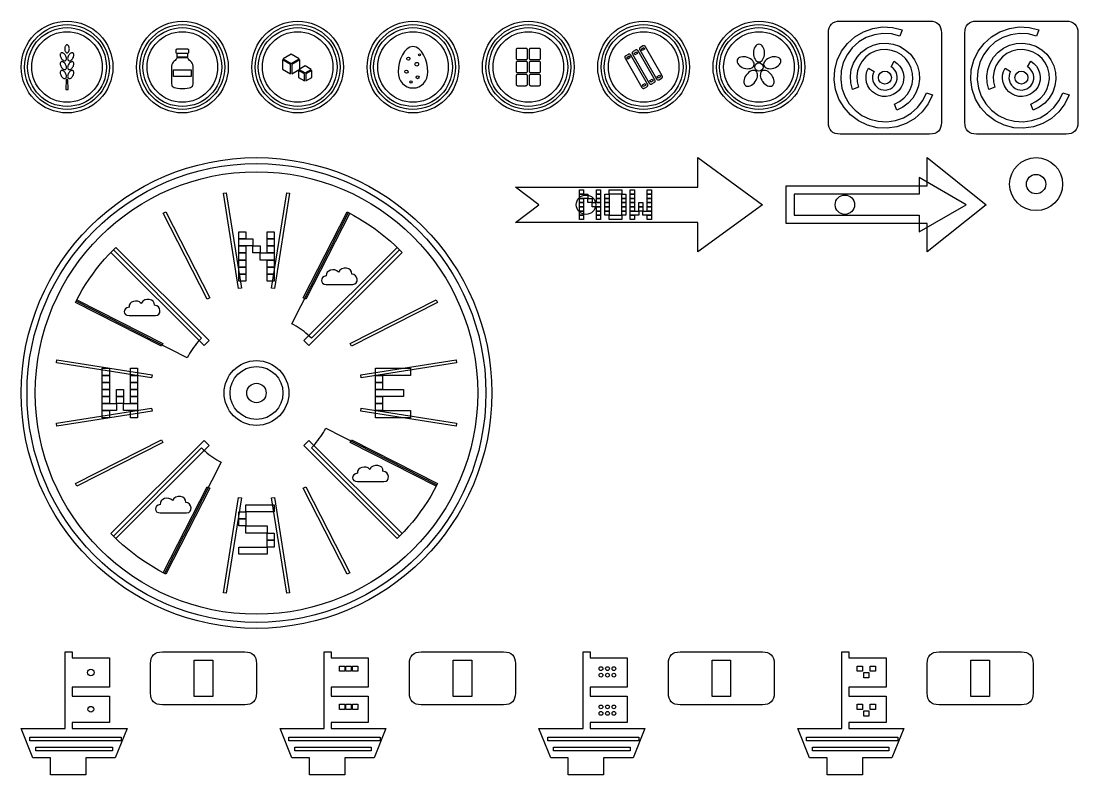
# Model space of a CAD drawing. Extents: x 4 to 296, y 4 to 585.
# Drawn here: x 4 to 183.6, y 315 to 443.1 of the extents above; entities that cross this region are included whole.
import ezdxf

# ---------------------------------------------------------------- set-up
doc = ezdxf.new("R2010")
doc.units = 0
doc.layers.add('CUT', color=1, linetype='CONTINUOUS')
doc.layers.add('RASTER', color=7, linetype='CONTINUOUS')

msp = doc.modelspace()

# ---------------------------------------------------------------- linework, layer by layer
at = {"layer": 'CUT'}
for points in [[(141.2, 441.1), (141.231, 441.569), (141.325, 441.975), (141.481, 442.319), (141.7, 442.6), (141.981, 442.819), (142.325, 442.975), (142.731, 443.069), (143.2, 443.1), (158.4, 443.1), (158.869, 443.069), (159.275, 442.975), (159.619, 442.819), (159.9, 442.6), (160.119, 442.319), (160.275, 441.975), (160.369, 441.569), (160.4, 441.1), (160.4, 425.9), (160.369, 425.431), (160.275, 425.025), (160.119, 424.681), (159.9, 424.4), (159.619, 424.181), (159.275, 424.025), (158.869, 423.931), (158.4, 423.9), (143.2, 423.9), (142.731, 423.931), (142.325, 424.025), (141.981, 424.181), (141.7, 424.4), (141.481, 424.681), (141.325, 425.025), (141.231, 425.431), (141.2, 425.9)], [(164.4, 441.1), (164.431, 441.569), (164.525, 441.975), (164.681, 442.319), (164.9, 442.6), (165.181, 442.819), (165.525, 442.975), (165.931, 443.069), (166.4, 443.1), (181.6, 443.1), (182.069, 443.069), (182.475, 442.975), (182.819, 442.819), (183.1, 442.6), (183.319, 442.319), (183.475, 441.975), (183.569, 441.569), (183.6, 441.1), (183.6, 425.9), (183.569, 425.431), (183.475, 425.025), (183.319, 424.681), (183.1, 424.4), (182.819, 424.181), (182.475, 424.025), (182.069, 423.931), (181.6, 423.9), (166.4, 423.9), (165.931, 423.931), (165.525, 424.025), (165.181, 424.181), (164.9, 424.4), (164.681, 424.681), (164.525, 425.025), (164.431, 425.431), (164.4, 425.9)], [(88, 414.9), (119, 414.9), (119, 419.9), (130, 411.9), (119, 403.9), (119, 408.9), (88, 408.9), (92, 411.9)], [(134, 415.1), (158, 415.1), (158, 419.9), (168, 411.9), (158, 403.9), (158, 408.7), (134, 408.7)], [(4, 322.9), (11.5, 322.9), (11.5, 335.9), (12.7, 335.9), (12.7, 334.9), (19, 334.9), (19, 329.9), (12.7, 329.9), (12.7, 328.4), (19, 328.4), (19, 323.9), (12.7, 323.9), (12.7, 322.9), (22, 322.9), (20, 317.9), (15, 317.9), (15, 315), (9, 315), (9, 317.9), (6, 317.9)], [(26, 333.9), (26.031, 334.369), (26.125, 334.775), (26.281, 335.119), (26.5, 335.4), (26.781, 335.619), (27.125, 335.775), (27.531, 335.869), (28, 335.9), (42, 335.9), (42.469, 335.869), (42.875, 335.775), (43.219, 335.619), (43.5, 335.4), (43.719, 335.119), (43.875, 334.775), (43.969, 334.369), (44, 333.9), (44, 328.9), (43.969, 328.431), (43.875, 328.025), (43.719, 327.681), (43.5, 327.4), (43.219, 327.181), (42.875, 327.025), (42.469, 326.931), (42, 326.9), (28, 326.9), (27.531, 326.931), (27.125, 327.025), (26.781, 327.181), (26.5, 327.4), (26.281, 327.681), (26.125, 328.025), (26.031, 328.431), (26, 328.9)], [(48, 322.9), (55.5, 322.9), (55.5, 335.9), (56.7, 335.9), (56.7, 334.9), (63, 334.9), (63, 329.9), (56.7, 329.9), (56.7, 328.4), (63, 328.4), (63, 323.9), (56.7, 323.9), (56.7, 322.9), (66, 322.9), (64, 317.9), (59, 317.9), (59, 315), (53, 315), (53, 317.9), (50, 317.9)], [(70, 333.9), (70.031, 334.369), (70.125, 334.775), (70.281, 335.119), (70.5, 335.4), (70.781, 335.619), (71.125, 335.775), (71.531, 335.869), (72, 335.9), (86, 335.9), (86.469, 335.869), (86.875, 335.775), (87.219, 335.619), (87.5, 335.4), (87.719, 335.119), (87.875, 334.775), (87.969, 334.369), (88, 333.9), (88, 328.9), (87.969, 328.431), (87.875, 328.025), (87.719, 327.681), (87.5, 327.4), (87.219, 327.181), (86.875, 327.025), (86.469, 326.931), (86, 326.9), (72, 326.9), (71.531, 326.931), (71.125, 327.025), (70.781, 327.181), (70.5, 327.4), (70.281, 327.681), (70.125, 328.025), (70.031, 328.431), (70, 328.9)], [(92, 322.9), (99.5, 322.9), (99.5, 335.9), (100.7, 335.9), (100.7, 334.9), (107, 334.9), (107, 329.9), (100.7, 329.9), (100.7, 328.4), (107, 328.4), (107, 323.9), (100.7, 323.9), (100.7, 322.9), (110, 322.9), (108, 317.9), (103, 317.9), (103, 315), (97, 315), (97, 317.9), (94, 317.9)], [(114, 333.9), (114.031, 334.369), (114.125, 334.775), (114.281, 335.119), (114.5, 335.4), (114.781, 335.619), (115.125, 335.775), (115.531, 335.869), (116, 335.9), (130, 335.9), (130.469, 335.869), (130.875, 335.775), (131.219, 335.619), (131.5, 335.4), (131.719, 335.119), (131.875, 334.775), (131.969, 334.369), (132, 333.9), (132, 328.9), (131.969, 328.431), (131.875, 328.025), (131.719, 327.681), (131.5, 327.4), (131.219, 327.181), (130.875, 327.025), (130.469, 326.931), (130, 326.9), (116, 326.9), (115.531, 326.931), (115.125, 327.025), (114.781, 327.181), (114.5, 327.4), (114.281, 327.681), (114.125, 328.025), (114.031, 328.431), (114, 328.9)], [(136, 322.9), (143.5, 322.9), (143.5, 335.9), (144.7, 335.9), (144.7, 334.9), (151, 334.9), (151, 329.9), (144.7, 329.9), (144.7, 328.4), (151, 328.4), (151, 323.9), (144.7, 323.9), (144.7, 322.9), (154, 322.9), (152, 317.9), (147, 317.9), (147, 315), (141, 315), (141, 317.9), (138, 317.9)], [(158, 333.9), (158.031, 334.369), (158.125, 334.775), (158.281, 335.119), (158.5, 335.4), (158.781, 335.619), (159.125, 335.775), (159.531, 335.869), (160, 335.9), (174, 335.9), (174.469, 335.869), (174.875, 335.775), (175.219, 335.619), (175.5, 335.4), (175.719, 335.119), (175.875, 334.775), (175.969, 334.369), (176, 333.9), (176, 328.9), (175.969, 328.431), (175.875, 328.025), (175.719, 327.681), (175.5, 327.4), (175.219, 327.181), (174.875, 327.025), (174.469, 326.931), (174, 326.9), (160, 326.9), (159.531, 326.931), (159.125, 327.025), (158.781, 327.181), (158.5, 327.4), (158.281, 327.681), (158.125, 328.025), (158.031, 328.431), (158, 328.9)], [(33.425, 334.5), (36.575, 334.5), (36.575, 328.3), (33.425, 328.3)], [(77.425, 334.5), (80.575, 334.5), (80.575, 328.3), (77.425, 328.3)], [(121.425, 334.5), (124.575, 334.5), (124.575, 328.3), (121.425, 328.3)], [(165.425, 334.5), (168.575, 334.5), (168.575, 328.3), (165.425, 328.3)]]:
    msp.add_lwpolyline(points, close=True, dxfattribs=at)
for centre, radius in [((11.8, 435.3), 7.8), ((31.4, 435.3), 7.8), ((51, 435.3), 7.8), ((70.6, 435.3), 7.8), ((90.2, 435.3), 7.8), ((109.8, 435.3), 7.8), ((129.4, 435.3), 7.8), ((44, 379.9), 40), ((176.5, 415.4), 4.5), ((176.5, 415.4), 1.65), ((100, 411.9), 1.65), ((144, 411.9), 1.65), ((44, 379.9), 1.65)]:
    msp.add_circle(centre, radius, dxfattribs=at)
at = {"layer": 'RASTER'}
for points in [[(158.895, 430.554), (158.164, 429.031), (157.151, 427.68), (155.894, 426.553), (154.44, 425.693), (152.847, 425.133), (151.176, 424.894), (149.49, 424.986), (147.854, 425.405), (146.331, 426.136), (144.98, 427.149), (143.853, 428.406), (142.993, 429.86), (142.433, 431.453), (142.194, 433.124), (142.286, 434.81), (142.705, 436.446), (143.436, 437.969), (144.449, 439.32), (145.706, 440.447), (147.16, 441.307), (148.753, 441.867), (150.424, 442.106), (152.11, 442.014), (153.746, 441.595), (153.37, 440.561), (151.943, 440.927), (150.472, 441.007), (149.014, 440.799), (147.624, 440.31), (146.357, 439.56), (145.26, 438.576), (144.376, 437.398), (143.739, 436.07), (143.373, 434.643), (143.293, 433.172), (143.501, 431.714), (143.99, 430.324), (144.74, 429.057), (145.724, 427.96), (146.902, 427.076), (148.23, 426.439), (149.657, 426.073), (151.128, 425.993), (152.586, 426.201), (153.976, 426.69), (155.243, 427.44), (156.34, 428.424), (157.224, 429.602), (157.861, 430.93)], [(182.095, 430.554), (181.364, 429.031), (180.351, 427.68), (179.094, 426.553), (177.64, 425.693), (176.047, 425.133), (174.376, 424.894), (172.69, 424.986), (171.054, 425.405), (169.531, 426.136), (168.18, 427.149), (167.053, 428.406), (166.193, 429.86), (165.633, 431.453), (165.394, 433.124), (165.486, 434.81), (165.905, 436.446), (166.636, 437.969), (167.649, 439.32), (168.906, 440.447), (170.36, 441.307), (171.953, 441.867), (173.624, 442.106), (175.31, 442.014), (176.946, 441.595), (176.57, 440.561), (175.143, 440.927), (173.672, 441.007), (172.214, 440.799), (170.824, 440.31), (169.557, 439.56), (168.46, 438.576), (167.576, 437.398), (166.939, 436.07), (166.573, 434.643), (166.493, 433.172), (166.701, 431.714), (167.19, 430.324), (167.94, 429.057), (168.924, 427.96), (170.102, 427.076), (171.43, 426.439), (172.857, 426.073), (174.328, 425.993), (175.786, 426.201), (177.176, 426.69), (178.443, 427.44), (179.54, 428.424), (180.424, 429.602), (181.061, 430.93)], [(12.196, 438.389), (12.188, 438.524), (12.165, 438.651), (12.128, 438.765), (12.08, 438.865), (12.021, 438.947), (11.954, 439.009), (11.88, 439.048), (11.8, 439.062), (11.72, 439.048), (11.646, 439.009), (11.579, 438.947), (11.52, 438.865), (11.472, 438.765), (11.435, 438.651), (11.412, 438.524), (11.404, 438.389), (11.412, 438.253), (11.435, 438.127), (11.472, 438.012), (11.52, 437.913), (11.579, 437.831), (11.646, 437.769), (11.72, 437.729), (11.8, 437.716), (11.88, 437.729), (11.954, 437.769), (12.021, 437.831), (12.08, 437.913), (12.128, 438.012), (12.165, 438.127), (12.188, 438.253), (12.196, 438.389)], [(30.291, 438.151), (30.291, 437.834), (30.294, 437.797), (30.301, 437.765), (30.313, 437.738), (30.331, 437.716), (30.353, 437.698), (30.38, 437.686), (30.412, 437.678), (30.45, 437.676), (32.35, 437.676), (32.388, 437.678), (32.42, 437.686), (32.447, 437.698), (32.469, 437.716), (32.487, 437.738), (32.499, 437.765), (32.506, 437.797), (32.509, 437.834), (32.509, 438.151), (32.506, 438.188), (32.499, 438.221), (32.487, 438.248), (32.469, 438.27), (32.447, 438.287), (32.42, 438.3), (32.388, 438.307), (32.35, 438.31), (30.45, 438.31), (30.412, 438.307), (30.38, 438.3), (30.353, 438.287), (30.331, 438.27), (30.313, 438.248), (30.301, 438.221), (30.294, 438.188), (30.291, 438.151)], [(70.6, 438.785), (70.082, 438.679), (69.603, 438.384), (69.172, 437.933), (68.798, 437.359), (68.492, 436.697), (68.261, 435.978), (68.116, 435.238), (68.066, 434.508), (68.116, 433.934), (68.261, 433.407), (68.492, 432.935), (68.798, 432.528), (69.172, 432.195), (69.603, 431.946), (70.082, 431.79), (70.6, 431.736), (71.118, 431.79), (71.597, 431.946), (72.028, 432.195), (72.402, 432.528), (72.708, 432.935), (72.939, 433.407), (73.084, 433.934), (73.134, 434.508), (73.084, 435.238), (72.939, 435.978), (72.708, 436.697), (72.402, 437.359), (72.028, 437.933), (71.597, 438.384), (71.118, 438.679), (70.6, 438.785)], [(88.141, 438.23), (88.141, 436.805), (88.145, 436.749), (88.156, 436.701), (88.174, 436.66), (88.2, 436.627), (88.234, 436.601), (88.274, 436.582), (88.323, 436.571), (88.378, 436.567), (89.804, 436.567), (89.86, 436.571), (89.908, 436.582), (89.949, 436.601), (89.982, 436.627), (90.008, 436.66), (90.027, 436.701), (90.038, 436.749), (90.042, 436.805), (90.042, 438.23), (90.038, 438.286), (90.027, 438.334), (90.008, 438.375), (89.982, 438.409), (89.949, 438.435), (89.908, 438.453), (89.86, 438.464), (89.804, 438.468), (88.378, 438.468), (88.323, 438.464), (88.274, 438.453), (88.234, 438.435), (88.2, 438.409), (88.174, 438.375), (88.156, 438.334), (88.145, 438.286), (88.141, 438.23)], [(90.358, 438.23), (90.358, 436.805), (90.362, 436.749), (90.373, 436.701), (90.392, 436.66), (90.418, 436.627), (90.451, 436.601), (90.492, 436.582), (90.54, 436.571), (90.596, 436.567), (92.022, 436.567), (92.077, 436.571), (92.126, 436.582), (92.166, 436.601), (92.2, 436.627), (92.226, 436.66), (92.244, 436.701), (92.255, 436.749), (92.259, 436.805), (92.259, 438.23), (92.255, 438.286), (92.244, 438.334), (92.226, 438.375), (92.2, 438.409), (92.166, 438.435), (92.126, 438.453), (92.077, 438.464), (92.022, 438.468), (90.596, 438.468), (90.54, 438.464), (90.492, 438.453), (90.451, 438.435), (90.418, 438.409), (90.392, 438.375), (90.373, 438.334), (90.362, 438.286), (90.358, 438.23)], [(109.129, 438.205), (111.98, 433.266), (112.021, 433.205), (112.067, 433.156), (112.115, 433.121), (112.167, 433.1), (112.223, 433.092), (112.283, 433.098), (112.346, 433.118), (112.413, 433.15), (112.824, 433.388), (112.886, 433.429), (112.935, 433.474), (112.969, 433.523), (112.991, 433.575), (112.998, 433.631), (112.992, 433.691), (112.973, 433.754), (112.94, 433.821), (110.089, 438.759), (110.048, 438.821), (110.003, 438.869), (109.954, 438.904), (109.902, 438.925), (109.846, 438.933), (109.786, 438.927), (109.723, 438.908), (109.656, 438.875), (109.245, 438.638), (109.183, 438.596), (109.135, 438.551), (109.1, 438.502), (109.079, 438.45), (109.071, 438.394), (109.077, 438.335), (109.096, 438.272), (109.129, 438.205)], [(109.403, 438.363), (109.815, 438.601), (109.973, 438.326), (109.562, 438.089), (109.403, 438.363)], [(130.35, 437.676), (130.331, 437.979), (130.276, 438.262), (130.188, 438.517), (130.072, 438.74), (129.931, 438.924), (129.77, 439.063), (129.592, 439.15), (129.4, 439.181), (129.208, 439.15), (129.03, 439.063), (128.869, 438.924), (128.728, 438.74), (128.612, 438.517), (128.524, 438.262), (128.469, 437.979), (128.45, 437.676), (128.469, 437.373), (128.524, 437.09), (128.612, 436.835), (128.728, 436.612), (128.869, 436.428), (129.03, 436.289), (129.208, 436.202), (129.4, 436.171), (129.592, 436.202), (129.77, 436.289), (129.931, 436.428), (130.072, 436.612), (130.188, 436.835), (130.276, 437.09), (130.331, 437.373), (130.35, 437.676)], [(145.282, 431.492), (144.996, 432.607), (144.933, 433.756), (145.096, 434.896), (145.478, 435.982), (146.064, 436.972), (146.833, 437.829), (147.754, 438.52), (148.792, 439.018), (149.907, 439.304), (151.056, 439.367), (152.196, 439.204), (153.282, 438.822), (154.272, 438.236), (155.129, 437.467), (155.82, 436.546), (156.318, 435.508), (156.604, 434.393), (156.667, 433.244), (156.504, 432.104), (156.122, 431.018), (155.536, 430.028), (154.767, 429.171), (153.846, 428.48), (152.808, 427.982), (152.432, 429.016), (153.276, 429.42), (154.024, 429.982), (154.649, 430.678), (155.125, 431.483), (155.435, 432.366), (155.568, 433.292), (155.517, 434.226), (155.284, 435.132), (154.88, 435.976), (154.318, 436.724), (153.622, 437.349), (152.817, 437.825), (151.934, 438.135), (151.008, 438.268), (150.074, 438.217), (149.168, 437.984), (148.324, 437.58), (147.576, 437.018), (146.951, 436.322), (146.475, 435.517), (146.165, 434.634), (146.032, 433.708), (146.083, 432.774), (146.316, 431.868)], [(168.482, 431.492), (168.196, 432.607), (168.133, 433.756), (168.296, 434.896), (168.678, 435.982), (169.264, 436.972), (170.033, 437.829), (170.954, 438.52), (171.992, 439.018), (173.107, 439.304), (174.256, 439.367), (175.396, 439.204), (176.482, 438.822), (177.472, 438.236), (178.329, 437.467), (179.02, 436.546), (179.518, 435.508), (179.804, 434.393), (179.867, 433.244), (179.704, 432.104), (179.322, 431.018), (178.736, 430.028), (177.967, 429.171), (177.046, 428.48), (176.008, 427.982), (175.632, 429.016), (176.476, 429.42), (177.224, 429.982), (177.849, 430.678), (178.325, 431.483), (178.635, 432.366), (178.768, 433.292), (178.717, 434.226), (178.484, 435.132), (178.08, 435.976), (177.518, 436.724), (176.822, 437.349), (176.017, 437.825), (175.134, 438.135), (174.208, 438.268), (173.274, 438.217), (172.368, 437.984), (171.524, 437.58), (170.776, 437.018), (170.151, 436.322), (169.675, 435.517), (169.365, 434.634), (169.232, 433.708), (169.283, 432.774), (169.516, 431.868)], [(11.544, 437.26), (11.46, 437.387), (11.368, 437.497), (11.269, 437.587), (11.167, 437.657), (11.065, 437.704), (10.967, 437.728), (10.874, 437.725), (10.79, 437.694), (10.722, 437.637), (10.673, 437.558), (10.644, 437.461), (10.634, 437.349), (10.643, 437.226), (10.672, 437.095), (10.721, 436.96), (10.789, 436.825), (10.873, 436.698), (10.965, 436.588), (11.064, 436.497), (11.166, 436.428), (11.267, 436.38), (11.366, 436.357), (11.459, 436.36), (11.543, 436.391), (11.611, 436.448), (11.66, 436.527), (11.689, 436.624), (11.699, 436.736), (11.69, 436.859), (11.66, 436.989), (11.612, 437.124), (11.544, 437.26)], [(12.811, 436.825), (12.879, 436.96), (12.928, 437.095), (12.957, 437.226), (12.966, 437.349), (12.956, 437.461), (12.927, 437.558), (12.878, 437.637), (12.81, 437.694), (12.726, 437.725), (12.633, 437.728), (12.535, 437.704), (12.433, 437.657), (12.331, 437.587), (12.232, 437.497), (12.14, 437.387), (12.056, 437.26), (11.988, 437.124), (11.94, 436.989), (11.91, 436.859), (11.901, 436.736), (11.911, 436.624), (11.94, 436.527), (11.989, 436.448), (12.057, 436.391), (12.141, 436.36), (12.234, 436.357), (12.333, 436.38), (12.434, 436.428), (12.536, 436.497), (12.635, 436.588), (12.727, 436.698), (12.811, 436.825)], [(30.45, 436.884), (30.412, 436.719), (30.313, 436.572), (30.174, 436.433), (30.014, 436.29), (29.854, 436.132), (29.715, 435.948), (29.616, 435.728), (29.578, 435.458), (29.578, 432.449), (29.605, 432.233), (29.685, 432.058), (29.821, 431.92), (30.014, 431.815), (30.267, 431.74), (30.581, 431.691), (30.958, 431.665), (31.4, 431.657), (31.842, 431.665), (32.219, 431.691), (32.533, 431.74), (32.786, 431.815), (32.979, 431.92), (33.115, 432.058), (33.195, 432.233), (33.222, 432.449), (33.222, 435.458), (33.184, 435.728), (33.085, 435.948), (32.946, 436.132), (32.786, 436.29), (32.626, 436.433), (32.487, 436.572), (32.388, 436.719), (32.35, 436.884), (30.45, 436.884)], [(30.45, 437.597), (30.45, 437.042), (32.35, 437.042), (32.35, 437.597), (30.45, 437.597)], [(48.417, 436.512), (48.417, 434.928), (49.795, 434.136), (49.795, 435.72), (48.417, 436.512)], [(49.891, 437.47), (48.513, 436.678), (49.891, 435.886), (51.269, 436.678), (49.891, 437.47)], [(49.988, 435.72), (49.988, 434.136), (51.366, 434.928), (51.366, 436.512), (49.988, 435.72)], [(106.66, 436.779), (109.511, 431.841), (109.552, 431.779), (109.597, 431.731), (109.646, 431.696), (109.698, 431.675), (109.754, 431.667), (109.814, 431.673), (109.877, 431.692), (109.944, 431.725), (110.355, 431.962), (110.417, 432.004), (110.465, 432.049), (110.5, 432.098), (110.521, 432.15), (110.529, 432.206), (110.523, 432.265), (110.504, 432.328), (110.471, 432.395), (107.62, 437.334), (107.579, 437.395), (107.533, 437.444), (107.485, 437.479), (107.433, 437.5), (107.377, 437.508), (107.317, 437.502), (107.254, 437.482), (107.187, 437.45), (106.776, 437.212), (106.714, 437.171), (106.665, 437.126), (106.631, 437.077), (106.609, 437.025), (106.602, 436.969), (106.608, 436.909), (106.627, 436.846), (106.66, 436.779)], [(106.934, 436.938), (107.346, 437.175), (107.504, 436.901), (107.092, 436.663), (106.934, 436.938)], [(107.894, 437.492), (110.745, 432.554), (110.787, 432.492), (110.832, 432.443), (110.881, 432.409), (110.933, 432.387), (110.989, 432.38), (111.048, 432.385), (111.111, 432.405), (111.178, 432.438), (111.59, 432.675), (111.652, 432.717), (111.7, 432.762), (111.735, 432.81), (111.756, 432.863), (111.764, 432.919), (111.758, 432.978), (111.739, 433.041), (111.706, 433.108), (108.855, 438.046), (108.813, 438.108), (108.768, 438.157), (108.719, 438.191), (108.667, 438.213), (108.611, 438.22), (108.552, 438.215), (108.489, 438.195), (108.422, 438.162), (108.01, 437.925), (107.948, 437.883), (107.9, 437.838), (107.865, 437.79), (107.844, 437.737), (107.836, 437.681), (107.842, 437.622), (107.861, 437.559), (107.894, 437.492)], [(108.169, 437.65), (108.58, 437.888), (108.739, 437.614), (108.327, 437.376), (108.169, 437.65)], [(127.434, 436.938), (127.14, 437.013), (126.854, 437.048), (126.584, 437.044), (126.336, 437.002), (126.118, 436.925), (125.936, 436.815), (125.797, 436.672), (125.709, 436.499), (125.679, 436.308), (125.707, 436.111), (125.789, 435.914), (125.921, 435.724), (126.097, 435.545), (126.313, 435.382), (126.564, 435.242), (126.847, 435.13), (127.141, 435.055), (127.427, 435.02), (127.697, 435.025), (127.945, 435.066), (128.163, 435.143), (128.345, 435.254), (128.483, 435.396), (128.571, 435.569), (128.602, 435.761), (128.573, 435.958), (128.491, 436.154), (128.36, 436.345), (128.184, 436.524), (127.968, 436.686), (127.716, 436.826), (127.434, 436.938)], [(131.953, 435.13), (132.236, 435.242), (132.487, 435.382), (132.703, 435.545), (132.879, 435.724), (133.011, 435.914), (133.093, 436.111), (133.121, 436.308), (133.091, 436.499), (133.003, 436.672), (132.864, 436.815), (132.682, 436.925), (132.464, 437.002), (132.216, 437.044), (131.946, 437.048), (131.66, 437.013), (131.366, 436.938), (131.084, 436.826), (130.832, 436.686), (130.616, 436.524), (130.44, 436.345), (130.309, 436.154), (130.227, 435.958), (130.198, 435.761), (130.229, 435.569), (130.317, 435.396), (130.455, 435.254), (130.637, 435.143), (130.855, 435.066), (131.103, 435.025), (131.373, 435.02), (131.659, 435.055), (131.953, 435.13)], [(11.544, 435.755), (11.46, 435.882), (11.368, 435.992), (11.269, 436.083), (11.167, 436.152), (11.065, 436.2), (10.967, 436.223), (10.874, 436.22), (10.79, 436.189), (10.722, 436.132), (10.673, 436.053), (10.644, 435.956), (10.634, 435.844), (10.643, 435.721), (10.672, 435.591), (10.721, 435.456), (10.789, 435.32), (10.873, 435.193), (10.965, 435.083), (11.064, 434.993), (11.166, 434.923), (11.267, 434.876), (11.366, 434.852), (11.459, 434.855), (11.543, 434.886), (11.611, 434.943), (11.66, 435.022), (11.689, 435.119), (11.699, 435.231), (11.69, 435.354), (11.66, 435.485), (11.612, 435.62), (11.544, 435.755)], [(11.544, 434.251), (11.46, 434.377), (11.368, 434.487), (11.269, 434.578), (11.167, 434.648), (11.065, 434.695), (10.967, 434.718), (10.874, 434.715), (10.79, 434.684), (10.722, 434.627), (10.673, 434.548), (10.644, 434.451), (10.634, 434.34), (10.643, 434.217), (10.672, 434.086), (10.721, 433.951), (10.789, 433.815), (10.873, 433.688), (10.965, 433.578), (11.064, 433.488), (11.166, 433.418), (11.267, 433.371), (11.366, 433.348), (11.459, 433.351), (11.543, 433.381), (11.611, 433.438), (11.66, 433.517), (11.689, 433.614), (11.699, 433.726), (11.69, 433.849), (11.66, 433.98), (11.612, 434.115), (11.544, 434.251)], [(12.811, 435.32), (12.879, 435.456), (12.928, 435.591), (12.957, 435.721), (12.966, 435.844), (12.956, 435.956), (12.927, 436.053), (12.878, 436.132), (12.81, 436.189), (12.726, 436.22), (12.633, 436.223), (12.535, 436.2), (12.433, 436.152), (12.331, 436.083), (12.232, 435.992), (12.14, 435.882), (12.056, 435.755), (11.988, 435.62), (11.94, 435.485), (11.91, 435.354), (11.901, 435.231), (11.911, 435.119), (11.94, 435.022), (11.989, 434.943), (12.057, 434.886), (12.141, 434.855), (12.234, 434.852), (12.333, 434.876), (12.434, 434.923), (12.536, 434.993), (12.635, 435.083), (12.727, 435.193), (12.811, 435.32)], [(12.811, 433.815), (12.879, 433.951), (12.928, 434.086), (12.957, 434.217), (12.966, 434.34), (12.956, 434.451), (12.927, 434.548), (12.878, 434.627), (12.81, 434.684), (12.726, 434.715), (12.633, 434.718), (12.535, 434.695), (12.433, 434.648), (12.331, 434.578), (12.232, 434.487), (12.14, 434.377), (12.056, 434.251), (11.988, 434.115), (11.94, 433.98), (11.91, 433.849), (11.901, 433.726), (11.911, 433.614), (11.94, 433.517), (11.989, 433.438), (12.057, 433.381), (12.141, 433.351), (12.234, 433.348), (12.333, 433.371), (12.434, 433.418), (12.536, 433.488), (12.635, 433.578), (12.727, 433.688), (12.811, 433.815)], [(29.895, 434.825), (32.905, 434.825), (32.905, 433.716), (29.895, 433.716), (29.895, 434.825)], [(51.137, 434.73), (51.137, 433.542), (52.171, 432.948), (52.171, 434.136), (51.137, 434.73)], [(52.267, 435.49), (51.234, 434.896), (52.267, 434.302), (53.301, 434.896), (52.267, 435.49)], [(52.364, 434.136), (52.364, 432.948), (53.397, 433.542), (53.397, 434.73), (52.364, 434.136)], [(88.141, 436.013), (88.141, 434.587), (88.145, 434.532), (88.156, 434.483), (88.174, 434.442), (88.2, 434.409), (88.234, 434.383), (88.274, 434.364), (88.323, 434.353), (88.378, 434.35), (89.804, 434.35), (89.86, 434.353), (89.908, 434.364), (89.949, 434.383), (89.982, 434.409), (90.008, 434.442), (90.027, 434.483), (90.038, 434.532), (90.042, 434.587), (90.042, 436.013), (90.038, 436.068), (90.027, 436.117), (90.008, 436.158), (89.982, 436.191), (89.949, 436.217), (89.908, 436.236), (89.86, 436.247), (89.804, 436.25), (88.378, 436.25), (88.323, 436.247), (88.274, 436.236), (88.234, 436.217), (88.2, 436.191), (88.174, 436.158), (88.156, 436.117), (88.145, 436.068), (88.141, 436.013)], [(90.358, 436.013), (90.358, 434.587), (90.362, 434.532), (90.373, 434.483), (90.392, 434.442), (90.418, 434.409), (90.451, 434.383), (90.492, 434.364), (90.54, 434.353), (90.596, 434.35), (92.022, 434.35), (92.077, 434.353), (92.126, 434.364), (92.166, 434.383), (92.2, 434.409), (92.226, 434.442), (92.244, 434.483), (92.255, 434.532), (92.259, 434.587), (92.259, 436.013), (92.255, 436.068), (92.244, 436.117), (92.226, 436.158), (92.2, 436.191), (92.166, 436.217), (92.126, 436.236), (92.077, 436.247), (92.022, 436.25), (90.596, 436.25), (90.54, 436.247), (90.492, 436.236), (90.451, 436.217), (90.418, 436.191), (90.392, 436.158), (90.373, 436.117), (90.362, 436.068), (90.358, 436.013)], [(127.235, 433.936), (127.072, 433.68), (126.951, 433.419), (126.871, 433.16), (126.834, 432.912), (126.84, 432.681), (126.889, 432.473), (126.982, 432.298), (127.119, 432.16), (127.292, 432.073), (127.488, 432.039), (127.7, 432.056), (127.922, 432.122), (128.146, 432.234), (128.368, 432.389), (128.578, 432.585), (128.772, 432.819), (128.935, 433.076), (129.056, 433.337), (129.136, 433.595), (129.173, 433.844), (129.167, 434.075), (129.118, 434.282), (129.025, 434.458), (128.888, 434.595), (128.715, 434.683), (128.519, 434.717), (128.307, 434.7), (128.085, 434.634), (127.86, 434.522), (127.639, 434.366), (127.428, 434.17), (127.235, 433.936)], [(130.028, 432.819), (130.222, 432.585), (130.432, 432.389), (130.654, 432.234), (130.878, 432.122), (131.1, 432.056), (131.312, 432.039), (131.508, 432.073), (131.681, 432.16), (131.818, 432.298), (131.911, 432.473), (131.96, 432.681), (131.966, 432.912), (131.929, 433.16), (131.849, 433.419), (131.728, 433.68), (131.565, 433.936), (131.372, 434.17), (131.161, 434.366), (130.94, 434.522), (130.715, 434.634), (130.493, 434.7), (130.281, 434.717), (130.085, 434.683), (129.912, 434.595), (129.775, 434.458), (129.682, 434.282), (129.633, 434.075), (129.627, 433.844), (129.664, 433.595), (129.744, 433.337), (129.865, 433.076), (130.028, 432.819)], [(152.406, 436.281), (152.917, 435.914), (153.348, 435.455), (153.68, 434.92), (153.902, 434.331), (154.004, 433.71), (153.984, 433.081), (153.841, 432.468), (153.581, 431.894), (153.214, 431.383), (152.755, 430.952), (152.22, 430.62), (151.631, 430.398), (151.01, 430.296), (150.381, 430.316), (149.768, 430.459), (149.194, 430.719), (148.683, 431.086), (148.252, 431.545), (147.92, 432.08), (147.698, 432.669), (147.596, 433.29), (147.616, 433.919), (147.759, 434.532), (148.019, 435.106), (148.972, 434.556), (148.801, 434.179), (148.707, 433.776), (148.693, 433.362), (148.761, 432.954), (148.907, 432.566), (149.125, 432.215), (149.408, 431.913), (149.744, 431.672), (150.121, 431.501), (150.524, 431.407), (150.938, 431.393), (151.346, 431.461), (151.734, 431.607), (152.085, 431.825), (152.387, 432.108), (152.628, 432.444), (152.799, 432.821), (152.893, 433.224), (152.907, 433.638), (152.839, 434.046), (152.693, 434.434), (152.475, 434.785), (152.192, 435.087), (151.856, 435.328)], [(175.606, 436.281), (176.117, 435.914), (176.548, 435.455), (176.88, 434.92), (177.102, 434.331), (177.204, 433.71), (177.184, 433.081), (177.041, 432.468), (176.781, 431.894), (176.414, 431.383), (175.955, 430.952), (175.42, 430.62), (174.831, 430.398), (174.21, 430.296), (173.581, 430.316), (172.968, 430.459), (172.394, 430.719), (171.883, 431.086), (171.452, 431.545), (171.12, 432.08), (170.898, 432.669), (170.796, 433.29), (170.816, 433.919), (170.959, 434.532), (171.219, 435.106), (172.172, 434.556), (172.001, 434.179), (171.907, 433.776), (171.893, 433.362), (171.961, 432.954), (172.107, 432.566), (172.325, 432.215), (172.608, 431.913), (172.944, 431.672), (173.321, 431.501), (173.724, 431.407), (174.138, 431.393), (174.546, 431.461), (174.934, 431.607), (175.285, 431.825), (175.587, 432.108), (175.828, 432.444), (175.999, 432.821), (176.093, 433.224), (176.107, 433.638), (176.039, 434.046), (175.893, 434.434), (175.675, 434.785), (175.392, 435.087), (175.056, 435.328)], [(11.681, 433.162), (11.602, 431.498), (11.998, 431.498), (11.919, 433.162), (11.681, 433.162)], [(88.141, 433.795), (88.141, 432.37), (88.145, 432.314), (88.156, 432.266), (88.174, 432.225), (88.2, 432.191), (88.234, 432.165), (88.274, 432.147), (88.323, 432.136), (88.378, 432.132), (89.804, 432.132), (89.86, 432.136), (89.908, 432.147), (89.949, 432.165), (89.982, 432.191), (90.008, 432.225), (90.027, 432.266), (90.038, 432.314), (90.042, 432.37), (90.042, 433.795), (90.038, 433.851), (90.027, 433.899), (90.008, 433.94), (89.982, 433.973), (89.949, 433.999), (89.908, 434.018), (89.86, 434.029), (89.804, 434.033), (88.378, 434.033), (88.323, 434.029), (88.274, 434.018), (88.234, 433.999), (88.2, 433.973), (88.174, 433.94), (88.156, 433.899), (88.145, 433.851), (88.141, 433.795)], [(90.358, 433.795), (90.358, 432.37), (90.362, 432.314), (90.373, 432.266), (90.392, 432.225), (90.418, 432.191), (90.451, 432.165), (90.492, 432.147), (90.54, 432.136), (90.596, 432.132), (92.022, 432.132), (92.077, 432.136), (92.126, 432.147), (92.166, 432.165), (92.2, 432.191), (92.226, 432.225), (92.244, 432.266), (92.255, 432.314), (92.259, 432.37), (92.259, 433.795), (92.255, 433.851), (92.244, 433.899), (92.226, 433.94), (92.2, 433.973), (92.166, 433.999), (92.126, 434.018), (92.077, 434.029), (92.022, 434.033), (90.596, 434.033), (90.54, 434.029), (90.492, 434.018), (90.451, 433.999), (90.418, 433.973), (90.392, 433.94), (90.373, 433.899), (90.362, 433.851), (90.358, 433.795)], [(110.861, 432.986), (111.273, 433.224), (111.431, 432.95), (111.02, 432.712), (110.861, 432.986)], [(112.096, 433.699), (112.508, 433.937), (112.666, 433.662), (112.254, 433.425), (112.096, 433.699)], [(109.627, 432.274), (110.038, 432.511), (110.197, 432.237), (109.785, 431.999), (109.627, 432.274)], [(134, 415.1), (158, 415.1), (158, 419.9), (168, 411.9), (158, 403.9), (158, 408.7), (134, 408.7)], [(135.4, 413.7), (135.4, 410.1), (156.6, 410.1), (156.6, 407.3), (164.6, 411.9), (156.6, 416.5), (156.6, 413.7), (135.4, 413.7)], [(40.937, 397.639), (38.372, 413.837), (38.866, 413.916), (41.431, 397.717)], [(46.569, 397.717), (49.134, 413.916), (49.628, 413.837), (47.063, 397.639)], [(98.88, 414.42), (99.6, 414.42), (99.6, 413.7), (98.88, 413.7)], [(98.88, 413.7), (100.32, 413.7), (100.32, 412.98), (98.88, 412.98)], [(101.76, 414.42), (102.48, 414.42), (102.48, 413.7), (101.76, 413.7)], [(101.76, 413.7), (102.48, 413.7), (102.48, 412.98), (101.76, 412.98)], [(103.2, 413.7), (103.92, 413.7), (103.92, 412.98), (103.2, 412.98)], [(103.92, 414.42), (106.08, 414.42), (106.08, 413.7), (103.92, 413.7)], [(106.08, 413.7), (106.8, 413.7), (106.8, 412.98), (106.08, 412.98)], [(107.52, 414.42), (108.24, 414.42), (108.24, 413.7), (107.52, 413.7)], [(107.52, 413.7), (108.24, 413.7), (108.24, 412.98), (107.52, 412.98)], [(110.4, 414.42), (111.12, 414.42), (111.12, 413.7), (110.4, 413.7)], [(110.4, 413.7), (111.12, 413.7), (111.12, 412.98), (110.4, 412.98)], [(98.88, 412.98), (99.6, 412.98), (99.6, 412.26), (98.88, 412.26)], [(98.88, 412.26), (99.6, 412.26), (99.6, 411.54), (98.88, 411.54)], [(98.88, 411.54), (99.6, 411.54), (99.6, 410.82), (98.88, 410.82)], [(100.32, 412.98), (101.04, 412.98), (101.04, 412.26), (100.32, 412.26)], [(101.04, 412.26), (102.48, 412.26), (102.48, 411.54), (101.04, 411.54)], [(101.76, 412.98), (102.48, 412.98), (102.48, 412.26), (101.76, 412.26)], [(101.76, 411.54), (102.48, 411.54), (102.48, 410.82), (101.76, 410.82)], [(103.2, 412.98), (103.92, 412.98), (103.92, 412.26), (103.2, 412.26)], [(103.2, 412.26), (103.92, 412.26), (103.92, 411.54), (103.2, 411.54)], [(103.2, 411.54), (103.92, 411.54), (103.92, 410.82), (103.2, 410.82)], [(106.08, 412.98), (106.8, 412.98), (106.8, 412.26), (106.08, 412.26)], [(106.08, 412.26), (106.8, 412.26), (106.8, 411.54), (106.08, 411.54)], [(106.08, 411.54), (106.8, 411.54), (106.8, 410.82), (106.08, 410.82)], [(107.52, 412.98), (108.24, 412.98), (108.24, 412.26), (107.52, 412.26)], [(107.52, 412.26), (108.24, 412.26), (108.24, 411.54), (107.52, 411.54)], [(107.52, 411.54), (108.24, 411.54), (108.24, 410.82), (107.52, 410.82)], [(108.96, 412.26), (109.68, 412.26), (109.68, 411.54), (108.96, 411.54)], [(108.96, 411.54), (109.68, 411.54), (109.68, 410.82), (108.96, 410.82)], [(110.4, 412.98), (111.12, 412.98), (111.12, 412.26), (110.4, 412.26)], [(110.4, 412.26), (111.12, 412.26), (111.12, 411.54), (110.4, 411.54)], [(110.4, 411.54), (111.12, 411.54), (111.12, 410.82), (110.4, 410.82)], [(35.605, 395.825), (28.16, 410.437), (28.605, 410.664), (36.051, 396.052)], [(59.617, 410.551), (60.572, 410.045), (61.511, 409.51), (62.432, 408.945), (63.336, 408.352), (64.22, 407.73), (65.084, 407.081), (65.927, 406.406), (66.749, 405.704), (67.548, 404.977), (68.324, 404.224), (53.334, 389.234), (53.036, 389.522), (52.729, 389.801), (52.414, 390.071), (52.09, 390.33), (51.759, 390.579), (51.42, 390.817), (51.073, 391.045), (50.719, 391.262), (50.359, 391.467), (49.993, 391.661)], [(51.949, 396.052), (59.395, 410.664), (59.84, 410.437), (52.395, 395.825)], [(98.88, 410.82), (99.6, 410.82), (99.6, 410.1), (98.88, 410.1)], [(98.88, 410.1), (99.6, 410.1), (99.6, 409.38), (98.88, 409.38)], [(101.76, 410.82), (102.48, 410.82), (102.48, 410.1), (101.76, 410.1)], [(101.76, 410.1), (102.48, 410.1), (102.48, 409.38), (101.76, 409.38)], [(103.2, 410.82), (103.92, 410.82), (103.92, 410.1), (103.2, 410.1)], [(103.92, 410.1), (106.08, 410.1), (106.08, 409.38), (103.92, 409.38)], [(106.08, 410.82), (106.8, 410.82), (106.8, 410.1), (106.08, 410.1)], [(107.52, 410.82), (108.96, 410.82), (108.96, 410.1), (107.52, 410.1)], [(107.52, 410.1), (108.24, 410.1), (108.24, 409.38), (107.52, 409.38)], [(109.68, 410.82), (111.12, 410.82), (111.12, 410.1), (109.68, 410.1)], [(110.4, 410.1), (111.12, 410.1), (111.12, 409.38), (110.4, 409.38)], [(41, 407.3), (42.2, 407.3), (42.2, 406.1), (41, 406.1)], [(41, 406.1), (43.4, 406.1), (43.4, 404.9), (41, 404.9)], [(45.8, 407.3), (47, 407.3), (47, 406.1), (45.8, 406.1)], [(45.8, 406.1), (47, 406.1), (47, 404.9), (45.8, 404.9)], [(13.349, 395.517), (13.855, 396.472), (14.39, 397.411), (14.955, 398.332), (15.548, 399.236), (16.17, 400.12), (16.819, 400.984), (17.494, 401.827), (18.196, 402.649), (18.923, 403.448), (19.676, 404.224), (34.666, 389.234), (34.378, 388.936), (34.099, 388.629), (33.829, 388.314), (33.57, 387.99), (33.321, 387.659), (33.083, 387.32), (32.855, 386.973), (32.638, 386.619), (32.433, 386.259), (32.239, 385.893)], [(35.09, 387.961), (19.251, 403.8), (20.1, 404.649), (35.939, 388.81)], [(41, 404.9), (42.2, 404.9), (42.2, 403.7), (41, 403.7)], [(43.4, 404.9), (44.6, 404.9), (44.6, 403.7), (43.4, 403.7)], [(45.8, 404.9), (47, 404.9), (47, 403.7), (45.8, 403.7)], [(52.061, 388.81), (67.9, 404.649), (68.749, 403.8), (52.91, 387.961)], [(41, 403.7), (42.2, 403.7), (42.2, 402.5), (41, 402.5)], [(41, 402.5), (42.2, 402.5), (42.2, 401.3), (41, 401.3)], [(44.6, 403.7), (47, 403.7), (47, 402.5), (44.6, 402.5)], [(45.8, 402.5), (47, 402.5), (47, 401.3), (45.8, 401.3)], [(41, 401.3), (42.2, 401.3), (42.2, 400.1), (41, 400.1)], [(45.8, 401.3), (47, 401.3), (47, 400.1), (45.8, 400.1)], [(55.867, 398.356), (60.347, 398.356), (60.707, 398.432), (60.952, 398.631), (61.084, 398.913), (61.107, 399.236), (61.025, 399.56), (60.842, 399.841), (60.561, 400.041), (60.187, 400.116), (60.156, 400.498), (59.972, 400.796), (59.675, 401.005), (59.307, 401.116), (58.909, 401.123), (58.522, 401.016), (58.187, 400.79), (57.947, 400.436), (57.667, 400.678), (57.329, 400.809), (56.965, 400.839), (56.607, 400.776), (56.286, 400.632), (56.034, 400.414), (55.884, 400.132), (55.867, 399.796), (55.499, 399.689), (55.237, 399.504), (55.079, 399.27), (55.027, 399.016), (55.079, 398.77), (55.237, 398.559), (55.499, 398.412), (55.867, 398.356)], [(41, 400.1), (42.2, 400.1), (42.2, 398.9), (41, 398.9)], [(45.8, 400.1), (47, 400.1), (47, 398.9), (45.8, 398.9)], [(27.848, 387.849), (13.236, 395.295), (13.463, 395.74), (28.075, 388.295)], [(22.344, 393.047), (26.824, 393.047), (27.184, 393.122), (27.429, 393.322), (27.56, 393.604), (27.584, 393.927), (27.502, 394.25), (27.319, 394.532), (27.038, 394.731), (26.664, 394.807), (26.633, 395.188), (26.449, 395.487), (26.152, 395.696), (25.784, 395.807), (25.385, 395.813), (24.999, 395.707), (24.664, 395.481), (24.424, 395.127), (24.144, 395.368), (23.806, 395.499), (23.442, 395.529), (23.084, 395.467), (22.763, 395.322), (22.511, 395.104), (22.361, 394.823), (22.344, 394.487), (21.976, 394.379), (21.714, 394.194), (21.556, 393.961), (21.504, 393.707), (21.556, 393.46), (21.714, 393.249), (21.976, 393.102), (22.344, 393.047)], [(59.925, 388.295), (74.537, 395.74), (74.764, 395.295), (60.152, 387.849)], [(26.183, 382.469), (9.984, 385.034), (10.063, 385.528), (26.261, 382.963)], [(61.739, 382.963), (77.937, 385.528), (78.016, 385.034), (61.817, 382.469)], [(17.8, 384.1), (19, 384.1), (19, 382.9), (17.8, 382.9)], [(17.8, 382.9), (19, 382.9), (19, 381.7), (17.8, 381.7)], [(22.6, 384.1), (23.8, 384.1), (23.8, 382.9), (22.6, 382.9)], [(22.6, 382.9), (23.8, 382.9), (23.8, 381.7), (22.6, 381.7)], [(64.2, 384.1), (70.2, 384.1), (70.2, 382.9), (64.2, 382.9)], [(64.2, 382.9), (65.4, 382.9), (65.4, 381.7), (64.2, 381.7)], [(17.8, 381.7), (19, 381.7), (19, 380.5), (17.8, 380.5)], [(22.6, 381.7), (23.8, 381.7), (23.8, 380.5), (22.6, 380.5)], [(64.2, 381.7), (65.4, 381.7), (65.4, 380.5), (64.2, 380.5)], [(17.8, 380.5), (19, 380.5), (19, 379.3), (17.8, 379.3)], [(17.8, 379.3), (19, 379.3), (19, 378.1), (17.8, 378.1)], [(20.2, 380.5), (21.4, 380.5), (21.4, 379.3), (20.2, 379.3)], [(20.2, 379.3), (21.4, 379.3), (21.4, 378.1), (20.2, 378.1)], [(22.6, 380.5), (23.8, 380.5), (23.8, 379.3), (22.6, 379.3)], [(22.6, 379.3), (23.8, 379.3), (23.8, 378.1), (22.6, 378.1)], [(64.2, 380.5), (69, 380.5), (69, 379.3), (64.2, 379.3)], [(64.2, 379.3), (65.4, 379.3), (65.4, 378.1), (64.2, 378.1)], [(26.261, 376.837), (10.063, 374.272), (9.984, 374.766), (26.183, 377.331)], [(17.8, 378.1), (20.2, 378.1), (20.2, 376.9), (17.8, 376.9)], [(21.4, 378.1), (23.8, 378.1), (23.8, 376.9), (21.4, 376.9)], [(61.817, 377.331), (78.016, 374.766), (77.937, 374.272), (61.739, 376.837)], [(64.2, 378.1), (65.4, 378.1), (65.4, 376.9), (64.2, 376.9)], [(17.8, 376.9), (19, 376.9), (19, 375.7), (17.8, 375.7)], [(22.6, 376.9), (23.8, 376.9), (23.8, 375.7), (22.6, 375.7)], [(64.2, 376.9), (70.2, 376.9), (70.2, 375.7), (64.2, 375.7)], [(74.651, 364.283), (74.145, 363.328), (73.61, 362.389), (73.045, 361.468), (72.452, 360.564), (71.83, 359.68), (71.181, 358.816), (70.506, 357.973), (69.804, 357.151), (69.077, 356.352), (68.324, 355.576), (53.334, 370.566), (53.622, 370.864), (53.901, 371.171), (54.171, 371.486), (54.43, 371.81), (54.679, 372.141), (54.917, 372.48), (55.145, 372.827), (55.362, 373.181), (55.567, 373.541), (55.761, 373.907)], [(28.075, 371.505), (13.463, 364.06), (13.236, 364.505), (27.848, 371.951)], [(35.939, 370.99), (20.1, 355.151), (19.251, 356), (35.09, 371.839)], [(52.91, 371.839), (68.749, 356), (67.9, 355.151), (52.061, 370.99)], [(60.152, 371.951), (74.764, 364.505), (74.537, 364.06), (59.925, 371.505)], [(28.383, 349.249), (27.428, 349.755), (26.489, 350.29), (25.568, 350.855), (24.664, 351.448), (23.78, 352.07), (22.916, 352.719), (22.073, 353.394), (21.251, 354.096), (20.452, 354.823), (19.676, 355.576), (34.666, 370.566), (34.964, 370.278), (35.271, 369.999), (35.586, 369.729), (35.91, 369.47), (36.241, 369.221), (36.58, 368.983), (36.927, 368.755), (37.281, 368.538), (37.641, 368.333), (38.007, 368.139)], [(61.176, 364.833), (65.656, 364.833), (66.017, 364.909), (66.261, 365.108), (66.393, 365.39), (66.416, 365.713), (66.335, 366.036), (66.151, 366.318), (65.871, 366.518), (65.496, 366.593), (65.466, 366.974), (65.281, 367.273), (64.985, 367.482), (64.616, 367.593), (64.218, 367.599), (63.831, 367.493), (63.497, 367.267), (63.256, 366.913), (62.977, 367.155), (62.639, 367.286), (62.275, 367.315), (61.916, 367.253), (61.595, 367.108), (61.344, 366.891), (61.194, 366.609), (61.176, 366.273), (60.809, 366.165), (60.546, 365.981), (60.389, 365.747), (60.336, 365.493), (60.389, 365.247), (60.546, 365.036), (60.809, 364.888), (61.176, 364.833)], [(36.051, 363.748), (28.605, 349.136), (28.16, 349.363), (35.605, 363.975)], [(52.395, 363.975), (59.84, 349.363), (59.395, 349.136), (51.949, 363.748)], [(27.653, 359.524), (32.133, 359.524), (32.494, 359.599), (32.738, 359.799), (32.87, 360.08), (32.893, 360.404), (32.811, 360.727), (32.628, 361.009), (32.348, 361.208), (31.973, 361.284), (31.943, 361.665), (31.758, 361.964), (31.461, 362.172), (31.093, 362.284), (30.695, 362.29), (30.308, 362.184), (29.974, 361.957), (29.733, 361.604), (29.453, 361.845), (29.116, 361.976), (28.752, 362.006), (28.393, 361.944), (28.072, 361.799), (27.821, 361.581), (27.67, 361.3), (27.653, 360.964), (27.286, 360.856), (27.023, 360.671), (26.866, 360.438), (26.813, 360.184), (26.866, 359.937), (27.023, 359.726), (27.286, 359.579), (27.653, 359.524)], [(41.431, 362.083), (38.866, 345.884), (38.372, 345.963), (40.937, 362.161)], [(47.063, 362.161), (49.628, 345.963), (49.134, 345.884), (46.569, 362.083)], [(41, 359.7), (42.2, 359.7), (42.2, 358.5), (41, 358.5)], [(42.2, 360.9), (47, 360.9), (47, 359.7), (42.2, 359.7)], [(41, 358.5), (42.2, 358.5), (42.2, 357.3), (41, 357.3)], [(42.2, 357.3), (45.8, 357.3), (45.8, 356.1), (42.2, 356.1)], [(45.8, 356.1), (47, 356.1), (47, 354.9), (45.8, 354.9)], [(45.8, 354.9), (47, 354.9), (47, 353.7), (45.8, 353.7)], [(41, 353.7), (45.8, 353.7), (45.8, 352.5), (41, 352.5)], [(58.1, 333.5), (59, 333.5), (59, 332.6), (58.1, 332.6)], [(59.2, 333.5), (60.1, 333.5), (60.1, 332.6), (59.2, 332.6)], [(60.3, 333.5), (61.2, 333.5), (61.2, 332.6), (60.3, 332.6)], [(146.1, 333.5), (147, 333.5), (147, 332.6), (146.1, 332.6)], [(147.2, 332.4), (148.1, 332.4), (148.1, 331.5), (147.2, 331.5)], [(148.3, 333.5), (149.2, 333.5), (149.2, 332.6), (148.3, 332.6)], [(58.1, 327), (59, 327), (59, 326.1), (58.1, 326.1)], [(59.2, 327), (60.1, 327), (60.1, 326.1), (59.2, 326.1)], [(60.3, 327), (61.2, 327), (61.2, 326.1), (60.3, 326.1)], [(146.1, 327), (147, 327), (147, 326.1), (146.1, 326.1)], [(148.3, 327), (149.2, 327), (149.2, 326.1), (148.3, 326.1)], [(147.2, 325.9), (148.1, 325.9), (148.1, 325), (147.2, 325)], [(5.5, 321.4), (21, 321.4), (21, 320.8), (5.5, 320.8)], [(6.5, 319.7), (19.5, 319.7), (19.5, 319.1), (6.5, 319.1)], [(49.5, 321.4), (65, 321.4), (65, 320.8), (49.5, 320.8)], [(50.5, 319.7), (63.5, 319.7), (63.5, 319.1), (50.5, 319.1)], [(93.5, 321.4), (109, 321.4), (109, 320.8), (93.5, 320.8)], [(94.5, 319.7), (107.5, 319.7), (107.5, 319.1), (94.5, 319.1)], [(137.5, 321.4), (153, 321.4), (153, 320.8), (137.5, 320.8)], [(138.5, 319.7), (151.5, 319.7), (151.5, 319.1), (138.5, 319.1)]]:
    msp.add_lwpolyline(points, close=True, dxfattribs=at)
for centre, radius in [((11.8, 435.3), 7.2), ((11.8, 435.3), 6.7), ((31.4, 435.3), 7.2), ((31.4, 435.3), 6.7), ((51, 435.3), 7.2), ((51, 435.3), 6.7), ((70.6, 435.3), 7.2), ((70.6, 435.3), 6.7), ((90.2, 435.3), 7.2), ((90.2, 435.3), 6.7), ((109.8, 435.3), 7.2), ((109.8, 435.3), 6.7), ((129.4, 435.3), 7.2), ((129.4, 435.3), 6.7), ((11.8, 435.3), 6), ((31.4, 435.3), 6), ((51, 435.3), 6), ((70.6, 435.3), 6), ((90.2, 435.3), 6), ((109.8, 435.3), 6), ((129.4, 435.3), 6), ((69.808, 436.726), 0.253), ((71.709, 437.359), 0.174), ((69.491, 434.508), 0.277), ((71.234, 435.775), 0.317), ((129.4, 435.3), 0.713), ((70.283, 432.766), 0.198), ((71.392, 433.558), 0.238), ((150.8, 433.5), 1.1), ((174, 433.5), 1.1), ((44, 379.9), 39), ((44, 379.9), 37.6), ((44, 379.9), 5.5), ((44, 379.9), 4.5), ((15.85, 332.4), 0.576), ((102.55, 333.05), 0.32), ((102.55, 331.95), 0.32), ((103.65, 333.05), 0.32), ((103.65, 331.95), 0.32), ((104.75, 333.05), 0.32), ((104.75, 331.95), 0.32), ((15.85, 326.15), 0.486), ((102.55, 326.55), 0.32), ((102.55, 325.45), 0.32), ((103.65, 326.55), 0.32), ((103.65, 325.45), 0.32), ((104.75, 326.55), 0.32), ((104.75, 325.45), 0.32)]:
    msp.add_circle(centre, radius, dxfattribs=at)

doc.saveas('drawing.dxf')
